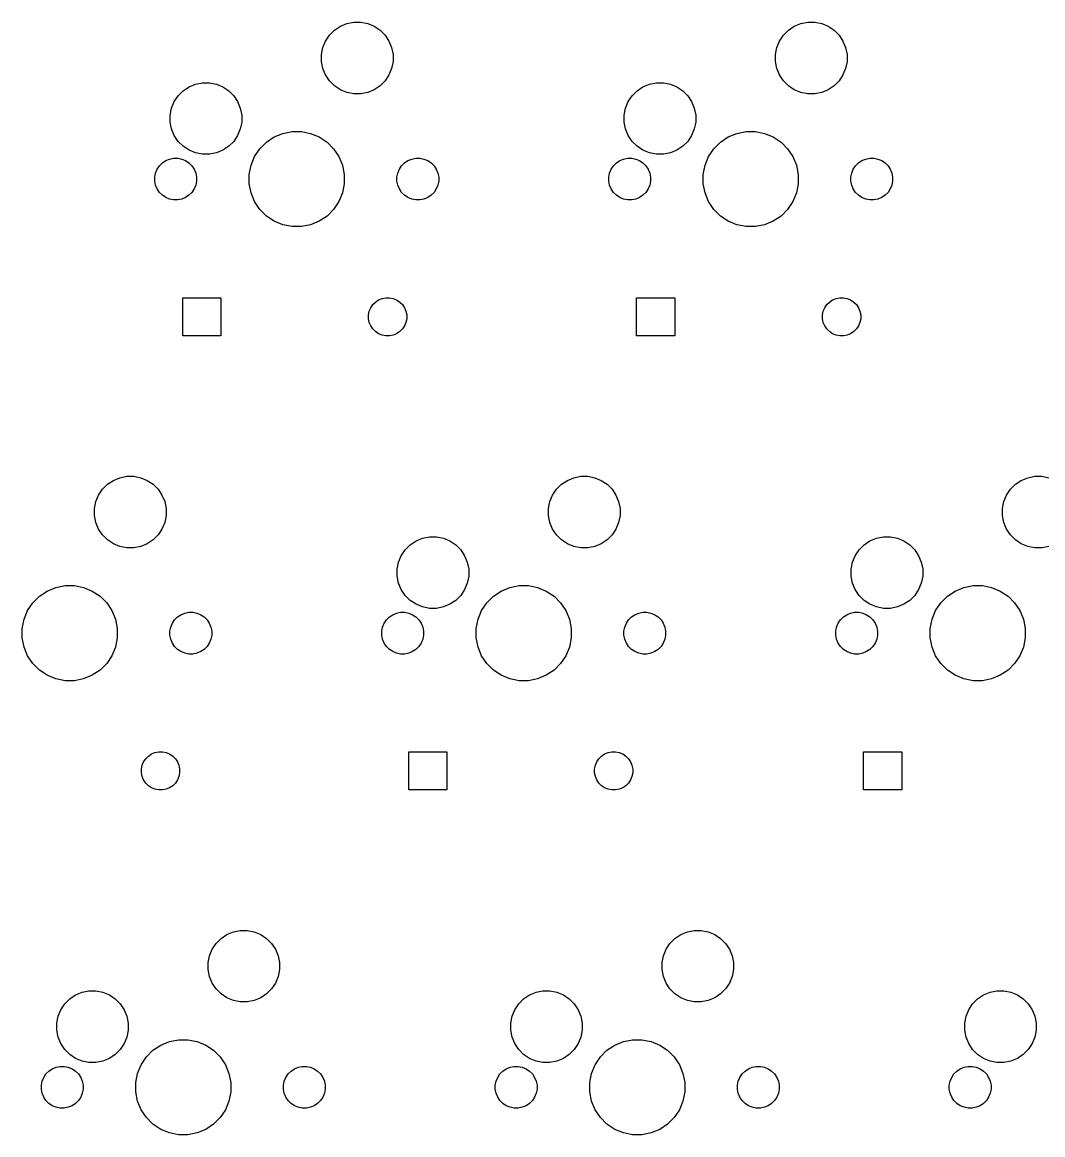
# Model space of a CAD drawing. Extents: x 51 to 351, y -118 to -25.
# Drawn here: x 83.73 to 126.55, y -73.43 to -26.76 of the extents above; entities that cross this region are included whole.
import ezdxf

# ---------------------------------------------------------------- set-up
doc = ezdxf.new("R2010")
doc.units = 0
doc.layers.add('BLACK', color=7, linetype='CONTINUOUS')

msp = doc.modelspace()

# ---------------------------------------------------------------- linework, layer by layer
at = {"layer": 'BLACK', "linetype": 'CONTINUOUS'}
for p, q in [((96.8338, -27.0924), (97.0795, -26.9282)), ((97.0795, -26.9282), (97.3525, -26.8151)), ((97.3525, -26.8151), (97.6423, -26.7575)), ((97.6423, -26.7575), (97.9377, -26.7575)), ((97.9377, -26.7575), (98.2275, -26.8151)), ((98.2275, -26.8151), (98.5005, -26.9282)), ((98.5005, -26.9282), (98.7462, -27.0924)), ((115.884, -27.0924), (116.129, -26.9282)), ((116.129, -26.9282), (116.402, -26.8151)), ((116.402, -26.8151), (116.692, -26.7575)), ((116.692, -26.7575), (116.988, -26.7575)), ((116.988, -26.7575), (117.278, -26.8151)), ((117.278, -26.8151), (117.551, -26.9282)), ((117.551, -26.9282), (117.796, -27.0924)), ((96.4607, -27.547), (96.6249, -27.3013)), ((96.6249, -27.3013), (96.8338, -27.0924)), ((98.7462, -27.0924), (98.9551, -27.3013)), ((98.9551, -27.3013), (99.1193, -27.547)), ((115.511, -27.547), (115.675, -27.3013)), ((115.675, -27.3013), (115.884, -27.0924)), ((117.796, -27.0924), (118.005, -27.3013)), ((118.005, -27.3013), (118.169, -27.547)), ((96.29, -28.1098), (96.3476, -27.82)), ((96.3476, -27.82), (96.4607, -27.547)), ((99.1193, -27.547), (99.2324, -27.82)), ((99.2324, -27.82), (99.29, -28.1098)), ((115.34, -28.1098), (115.398, -27.82)), ((115.398, -27.82), (115.511, -27.547)), ((118.169, -27.547), (118.282, -27.82)), ((118.282, -27.82), (118.34, -28.1098)), ((96.29, -28.4052), (96.29, -28.1098)), ((96.3476, -28.695), (96.29, -28.4052)), ((99.29, -28.4052), (99.2324, -28.695)), ((99.29, -28.1098), (99.29, -28.4052)), ((115.34, -28.4052), (115.34, -28.1098)), ((115.398, -28.695), (115.34, -28.4052)), ((118.34, -28.4052), (118.282, -28.695)), ((118.34, -28.1098), (118.34, -28.4052)), ((96.4607, -28.968), (96.3476, -28.695)), ((99.2324, -28.695), (99.1193, -28.968)), ((115.511, -28.968), (115.398, -28.695)), ((118.282, -28.695), (118.169, -28.968)), ((90.7295, -29.4682), (91.0025, -29.3551)), ((91.0025, -29.3551), (91.2923, -29.2975)), ((91.2923, -29.2975), (91.5877, -29.2975)), ((91.5877, -29.2975), (91.8775, -29.3551)), ((91.8775, -29.3551), (92.1505, -29.4682)), ((96.6249, -29.2137), (96.4607, -28.968)), ((96.8338, -29.4226), (96.6249, -29.2137)), ((98.9551, -29.2137), (98.7462, -29.4226)), ((99.1193, -28.968), (98.9551, -29.2137)), ((109.779, -29.4682), (110.052, -29.3551)), ((110.052, -29.3551), (110.342, -29.2975)), ((110.342, -29.2975), (110.638, -29.2975)), ((110.638, -29.2975), (110.928, -29.3551)), ((110.928, -29.3551), (111.201, -29.4682)), ((115.675, -29.2137), (115.511, -28.968)), ((115.884, -29.4226), (115.675, -29.2137)), ((118.005, -29.2137), (117.796, -29.4226)), ((118.169, -28.968), (118.005, -29.2137)), ((90.1107, -30.087), (90.2749, -29.8413)), ((90.2749, -29.8413), (90.4838, -29.6324)), ((90.4838, -29.6324), (90.7295, -29.4682)), ((92.1505, -29.4682), (92.3962, -29.6324)), ((92.3962, -29.6324), (92.6051, -29.8413)), ((92.6051, -29.8413), (92.7693, -30.087)), ((97.0795, -29.5868), (96.8338, -29.4226)), ((97.3525, -29.6999), (97.0795, -29.5868)), ((97.6423, -29.7575), (97.3525, -29.6999)), ((97.9377, -29.7575), (97.6423, -29.7575)), ((98.2275, -29.6999), (97.9377, -29.7575)), ((98.5005, -29.5868), (98.2275, -29.6999)), ((98.7462, -29.4226), (98.5005, -29.5868)), ((109.161, -30.087), (109.325, -29.8413)), ((109.325, -29.8413), (109.534, -29.6324)), ((109.534, -29.6324), (109.779, -29.4682)), ((111.201, -29.4682), (111.446, -29.6324)), ((111.446, -29.6324), (111.655, -29.8413)), ((111.655, -29.8413), (111.819, -30.087)), ((116.129, -29.5868), (115.884, -29.4226)), ((116.402, -29.6999), (116.129, -29.5868)), ((116.692, -29.7575), (116.402, -29.6999)), ((116.988, -29.7575), (116.692, -29.7575)), ((117.278, -29.6999), (116.988, -29.7575)), ((117.551, -29.5868), (117.278, -29.6999)), ((117.796, -29.4226), (117.551, -29.5868)), ((89.9976, -30.36), (90.1107, -30.087)), ((92.7693, -30.087), (92.8824, -30.36)), ((109.048, -30.36), (109.161, -30.087)), ((111.819, -30.087), (111.932, -30.36)), ((89.94, -30.6498), (89.9976, -30.36)), ((89.94, -30.9452), (89.94, -30.6498)), ((92.8824, -30.36), (92.94, -30.6498)), ((92.94, -30.6498), (92.94, -30.9452)), ((108.99, -30.6498), (109.048, -30.36)), ((108.99, -30.9452), (108.99, -30.6498)), ((111.932, -30.36), (111.99, -30.6498)), ((111.99, -30.6498), (111.99, -30.9452)), ((89.9976, -31.235), (89.94, -30.9452)), ((90.1107, -31.508), (89.9976, -31.235)), ((92.8824, -31.235), (92.7693, -31.508)), ((92.94, -30.9452), (92.8824, -31.235)), ((109.048, -31.235), (108.99, -30.9452)), ((109.161, -31.508), (109.048, -31.235)), ((111.932, -31.235), (111.819, -31.508)), ((111.99, -30.9452), (111.932, -31.235)), ((90.2749, -31.7537), (90.1107, -31.508)), ((92.7693, -31.508), (92.6051, -31.7537)), ((93.979, -31.7887), (94.3055, -31.5705)), ((94.3055, -31.5705), (94.6684, -31.4202)), ((94.6684, -31.4202), (95.0536, -31.3436)), ((95.0536, -31.3436), (95.4464, -31.3436)), ((95.4464, -31.3436), (95.8316, -31.4202)), ((95.8316, -31.4202), (96.1945, -31.5705)), ((96.1945, -31.5705), (96.521, -31.7887)), ((109.325, -31.7537), (109.161, -31.508)), ((111.819, -31.508), (111.655, -31.7537)), ((113.029, -31.7887), (113.356, -31.5705)), ((113.356, -31.5705), (113.718, -31.4202)), ((113.718, -31.4202), (114.104, -31.3436)), ((114.104, -31.3436), (114.496, -31.3436)), ((114.496, -31.3436), (114.882, -31.4202)), ((114.882, -31.4202), (115.244, -31.5705)), ((115.244, -31.5705), (115.571, -31.7887)), ((90.4838, -31.9626), (90.2749, -31.7537)), ((90.7295, -32.1268), (90.4838, -31.9626)), ((91.0025, -32.2399), (90.7295, -32.1268)), ((92.1505, -32.1268), (91.8775, -32.2399)), ((92.3962, -31.9626), (92.1505, -32.1268)), ((92.6051, -31.7537), (92.3962, -31.9626)), ((93.483, -32.393), (93.7012, -32.0665)), ((93.7012, -32.0665), (93.979, -31.7887)), ((96.521, -31.7887), (96.7988, -32.0665)), ((96.7988, -32.0665), (97.017, -32.393)), ((109.534, -31.9626), (109.325, -31.7537)), ((109.779, -32.1268), (109.534, -31.9626)), ((110.052, -32.2399), (109.779, -32.1268)), ((111.201, -32.1268), (110.928, -32.2399)), ((111.446, -31.9626), (111.201, -32.1268)), ((111.655, -31.7537), (111.446, -31.9626)), ((112.533, -32.393), (112.751, -32.0665)), ((112.751, -32.0665), (113.029, -31.7887)), ((115.571, -31.7887), (115.849, -32.0665)), ((115.849, -32.0665), (116.067, -32.393)), ((89.4903, -32.7797), (89.6122, -32.6578)), ((89.6122, -32.6578), (89.7555, -32.5621)), ((89.7555, -32.5621), (89.9148, -32.4961)), ((89.9148, -32.4961), (90.0838, -32.4625)), ((90.0838, -32.4625), (90.2562, -32.4625)), ((90.2562, -32.4625), (90.4252, -32.4961)), ((90.4252, -32.4961), (90.5845, -32.5621)), ((90.5845, -32.5621), (90.7278, -32.6578)), ((90.7278, -32.6578), (90.8497, -32.7797)), ((91.2923, -32.2975), (91.0025, -32.2399)), ((91.5877, -32.2975), (91.2923, -32.2975)), ((91.8775, -32.2399), (91.5877, -32.2975)), ((93.3327, -32.7559), (93.483, -32.393)), ((97.017, -32.393), (97.1673, -32.7559)), ((99.6503, -32.7797), (99.7722, -32.6578)), ((99.7722, -32.6578), (99.9155, -32.5621)), ((99.9155, -32.5621), (100.075, -32.4961)), ((100.075, -32.4961), (100.244, -32.4625)), ((100.244, -32.4625), (100.416, -32.4625)), ((100.416, -32.4625), (100.585, -32.4961)), ((100.585, -32.4961), (100.744, -32.5621)), ((100.744, -32.5621), (100.888, -32.6578)), ((100.888, -32.6578), (101.01, -32.7797)), ((108.54, -32.7797), (108.662, -32.6578)), ((108.662, -32.6578), (108.806, -32.5621)), ((108.806, -32.5621), (108.965, -32.4961)), ((108.965, -32.4961), (109.134, -32.4625)), ((109.134, -32.4625), (109.306, -32.4625)), ((109.306, -32.4625), (109.475, -32.4961)), ((109.475, -32.4961), (109.634, -32.5621)), ((109.634, -32.5621), (109.778, -32.6578)), ((109.778, -32.6578), (109.9, -32.7797)), ((110.342, -32.2975), (110.052, -32.2399)), ((110.638, -32.2975), (110.342, -32.2975)), ((110.928, -32.2399), (110.638, -32.2975)), ((112.383, -32.7559), (112.533, -32.393)), ((116.067, -32.393), (116.217, -32.7559)), ((118.7, -32.7797), (118.822, -32.6578)), ((118.822, -32.6578), (118.966, -32.5621)), ((118.966, -32.5621), (119.125, -32.4961)), ((119.125, -32.4961), (119.294, -32.4625)), ((119.294, -32.4625), (119.466, -32.4625)), ((119.466, -32.4625), (119.635, -32.4961)), ((119.635, -32.4961), (119.794, -32.5621)), ((119.794, -32.5621), (119.938, -32.6578)), ((119.938, -32.6578), (120.06, -32.7797)), ((89.295, -33.2513), (89.3286, -33.0823)), ((89.3286, -33.0823), (89.3946, -32.923)), ((89.3946, -32.923), (89.4903, -32.7797)), ((90.8497, -32.7797), (90.9454, -32.923)), ((90.9454, -32.923), (91.0114, -33.0823)), ((91.0114, -33.0823), (91.045, -33.2513)), ((93.2561, -33.1411), (93.3327, -32.7559)), ((97.1673, -32.7559), (97.2439, -33.1411)), ((99.455, -33.2513), (99.4886, -33.0823)), ((99.4886, -33.0823), (99.5546, -32.923)), ((99.5546, -32.923), (99.6503, -32.7797)), ((101.01, -32.7797), (101.105, -32.923)), ((101.105, -32.923), (101.171, -33.0823)), ((101.171, -33.0823), (101.205, -33.2513)), ((108.345, -33.2513), (108.379, -33.0823)), ((108.379, -33.0823), (108.445, -32.923)), ((108.445, -32.923), (108.54, -32.7797)), ((109.9, -32.7797), (109.995, -32.923)), ((109.995, -32.923), (110.061, -33.0823)), ((110.061, -33.0823), (110.095, -33.2513)), ((112.306, -33.1411), (112.383, -32.7559)), ((116.217, -32.7559), (116.294, -33.1411)), ((118.505, -33.2513), (118.539, -33.0823)), ((118.539, -33.0823), (118.605, -32.923)), ((118.605, -32.923), (118.7, -32.7797)), ((120.06, -32.7797), (120.155, -32.923)), ((120.155, -32.923), (120.221, -33.0823)), ((120.221, -33.0823), (120.255, -33.2513)), ((89.295, -33.4237), (89.295, -33.2513)), ((89.3286, -33.5927), (89.295, -33.4237)), ((89.3946, -33.752), (89.3286, -33.5927)), ((91.0114, -33.5927), (90.9454, -33.752)), ((91.045, -33.4237), (91.0114, -33.5927)), ((91.045, -33.2513), (91.045, -33.4237)), ((93.2561, -33.5339), (93.2561, -33.1411)), ((93.3327, -33.9191), (93.2561, -33.5339)), ((97.2439, -33.5339), (97.1673, -33.9191)), ((97.2439, -33.1411), (97.2439, -33.5339)), ((99.455, -33.4237), (99.455, -33.2513)), ((99.4886, -33.5927), (99.455, -33.4237)), ((99.5546, -33.752), (99.4886, -33.5927)), ((101.171, -33.5927), (101.105, -33.752)), ((101.205, -33.4237), (101.171, -33.5927)), ((101.205, -33.2513), (101.205, -33.4237)), ((108.345, -33.4237), (108.345, -33.2513)), ((108.379, -33.5927), (108.345, -33.4237)), ((108.445, -33.752), (108.379, -33.5927)), ((110.061, -33.5927), (109.995, -33.752)), ((110.095, -33.4237), (110.061, -33.5927)), ((110.095, -33.2513), (110.095, -33.4237)), ((112.306, -33.5339), (112.306, -33.1411)), ((112.383, -33.9191), (112.306, -33.5339)), ((116.294, -33.5339), (116.217, -33.9191)), ((116.294, -33.1411), (116.294, -33.5339)), ((118.505, -33.4237), (118.505, -33.2513)), ((118.539, -33.5927), (118.505, -33.4237)), ((118.605, -33.752), (118.539, -33.5927)), ((120.221, -33.5927), (120.155, -33.752)), ((120.255, -33.4237), (120.221, -33.5927)), ((120.255, -33.2513), (120.255, -33.4237)), ((89.4903, -33.8953), (89.3946, -33.752)), ((89.6122, -34.0172), (89.4903, -33.8953)), ((89.7555, -34.1129), (89.6122, -34.0172)), ((90.7278, -34.0172), (90.5845, -34.1129)), ((90.8497, -33.8953), (90.7278, -34.0172)), ((90.9454, -33.752), (90.8497, -33.8953)), ((93.483, -34.282), (93.3327, -33.9191)), ((97.1673, -33.9191), (97.017, -34.282)), ((99.6503, -33.8953), (99.5546, -33.752)), ((99.7722, -34.0172), (99.6503, -33.8953)), ((99.9155, -34.1129), (99.7722, -34.0172)), ((100.888, -34.0172), (100.744, -34.1129)), ((101.01, -33.8953), (100.888, -34.0172)), ((101.105, -33.752), (101.01, -33.8953)), ((108.54, -33.8953), (108.445, -33.752)), ((108.662, -34.0172), (108.54, -33.8953)), ((108.806, -34.1129), (108.662, -34.0172)), ((109.778, -34.0172), (109.634, -34.1129)), ((109.9, -33.8953), (109.778, -34.0172)), ((109.995, -33.752), (109.9, -33.8953)), ((112.533, -34.282), (112.383, -33.9191)), ((116.217, -33.9191), (116.067, -34.282)), ((118.7, -33.8953), (118.605, -33.752)), ((118.822, -34.0172), (118.7, -33.8953)), ((118.966, -34.1129), (118.822, -34.0172)), ((119.938, -34.0172), (119.794, -34.1129)), ((120.06, -33.8953), (119.938, -34.0172)), ((120.155, -33.752), (120.06, -33.8953)), ((89.9148, -34.1789), (89.7555, -34.1129)), ((90.0838, -34.2125), (89.9148, -34.1789)), ((90.2562, -34.2125), (90.0838, -34.2125)), ((90.4252, -34.1789), (90.2562, -34.2125)), ((90.5845, -34.1129), (90.4252, -34.1789)), ((93.7012, -34.6085), (93.483, -34.282)), ((97.017, -34.282), (96.7988, -34.6085)), ((100.075, -34.1789), (99.9155, -34.1129)), ((100.244, -34.2125), (100.075, -34.1789)), ((100.416, -34.2125), (100.244, -34.2125)), ((100.585, -34.1789), (100.416, -34.2125)), ((100.744, -34.1129), (100.585, -34.1789)), ((108.965, -34.1789), (108.806, -34.1129)), ((109.134, -34.2125), (108.965, -34.1789)), ((109.306, -34.2125), (109.134, -34.2125)), ((109.475, -34.1789), (109.306, -34.2125)), ((109.634, -34.1129), (109.475, -34.1789)), ((112.751, -34.6085), (112.533, -34.282)), ((116.067, -34.282), (115.849, -34.6085)), ((119.125, -34.1789), (118.966, -34.1129)), ((119.294, -34.2125), (119.125, -34.1789)), ((119.466, -34.2125), (119.294, -34.2125)), ((119.635, -34.1789), (119.466, -34.2125)), ((119.794, -34.1129), (119.635, -34.1789)), ((93.979, -34.8863), (93.7012, -34.6085)), ((94.3055, -35.1045), (93.979, -34.8863)), ((96.521, -34.8863), (96.1945, -35.1045)), ((96.7988, -34.6085), (96.521, -34.8863)), ((113.029, -34.8863), (112.751, -34.6085)), ((113.356, -35.1045), (113.029, -34.8863)), ((115.571, -34.8863), (115.244, -35.1045)), ((115.849, -34.6085), (115.571, -34.8863)), ((94.6684, -35.2548), (94.3055, -35.1045)), ((95.0536, -35.3314), (94.6684, -35.2548)), ((95.4464, -35.3314), (95.0536, -35.3314)), ((95.8316, -35.2548), (95.4464, -35.3314)), ((96.1945, -35.1045), (95.8316, -35.2548)), ((113.718, -35.2548), (113.356, -35.1045)), ((114.104, -35.3314), (113.718, -35.2548)), ((114.496, -35.3314), (114.104, -35.3314)), ((114.882, -35.2548), (114.496, -35.3314)), ((115.244, -35.1045), (114.882, -35.2548)), ((90.463, -39.916), (90.463, -38.316)), ((90.463, -38.316), (92.063, -38.316)), ((92.063, -38.316), (92.063, -39.916)), ((98.2937, -38.8826), (98.354, -38.7371)), ((98.354, -38.7371), (98.4416, -38.606)), ((98.4416, -38.606), (98.553, -38.4946)), ((98.553, -38.4946), (98.6841, -38.407)), ((98.6841, -38.407), (98.8296, -38.3467)), ((98.8296, -38.3467), (98.9842, -38.316)), ((98.9842, -38.316), (99.1418, -38.316)), ((99.1418, -38.316), (99.2964, -38.3467)), ((99.2964, -38.3467), (99.4419, -38.407)), ((99.4419, -38.407), (99.573, -38.4946)), ((99.573, -38.4946), (99.6844, -38.606)), ((99.6844, -38.606), (99.772, -38.7371)), ((99.772, -38.7371), (99.8323, -38.8826)), ((109.513, -39.916), (109.513, -38.316)), ((109.513, -38.316), (111.113, -38.316)), ((111.113, -38.316), (111.113, -39.916)), ((117.344, -38.8826), (117.404, -38.7371)), ((117.404, -38.7371), (117.492, -38.606)), ((117.492, -38.606), (117.603, -38.4946)), ((117.603, -38.4946), (117.734, -38.407)), ((117.734, -38.407), (117.88, -38.3467)), ((117.88, -38.3467), (118.034, -38.316)), ((118.034, -38.316), (118.192, -38.316)), ((118.192, -38.316), (118.346, -38.3467)), ((118.346, -38.3467), (118.492, -38.407)), ((118.492, -38.407), (118.623, -38.4946)), ((118.623, -38.4946), (118.734, -38.606)), ((118.734, -38.606), (118.822, -38.7371)), ((118.822, -38.7371), (118.882, -38.8826)), ((98.263, -39.0372), (98.2937, -38.8826)), ((98.263, -39.1948), (98.263, -39.0372)), ((98.2937, -39.3494), (98.263, -39.1948)), ((99.8323, -38.8826), (99.863, -39.0372)), ((99.863, -39.1948), (99.8323, -39.3494)), ((99.863, -39.0372), (99.863, -39.1948)), ((117.313, -39.0372), (117.344, -38.8826)), ((117.313, -39.1948), (117.313, -39.0372)), ((117.344, -39.3494), (117.313, -39.1948)), ((118.882, -38.8826), (118.913, -39.0372)), ((118.913, -39.1948), (118.882, -39.3494)), ((118.913, -39.0372), (118.913, -39.1948)), ((98.354, -39.4949), (98.2937, -39.3494)), ((98.4416, -39.626), (98.354, -39.4949)), ((98.553, -39.7374), (98.4416, -39.626)), ((99.6844, -39.626), (99.573, -39.7374)), ((99.772, -39.4949), (99.6844, -39.626)), ((99.8323, -39.3494), (99.772, -39.4949)), ((117.404, -39.4949), (117.344, -39.3494)), ((117.492, -39.626), (117.404, -39.4949)), ((117.603, -39.7374), (117.492, -39.626)), ((118.734, -39.626), (118.623, -39.7374)), ((118.822, -39.4949), (118.734, -39.626)), ((118.882, -39.3494), (118.822, -39.4949)), ((92.063, -39.916), (90.463, -39.916)), ((98.6841, -39.825), (98.553, -39.7374)), ((98.8296, -39.8853), (98.6841, -39.825)), ((98.9842, -39.916), (98.8296, -39.8853)), ((99.1418, -39.916), (98.9842, -39.916)), ((99.2964, -39.8853), (99.1418, -39.916)), ((99.4419, -39.825), (99.2964, -39.8853)), ((99.573, -39.7374), (99.4419, -39.825)), ((111.113, -39.916), (109.513, -39.916)), ((117.734, -39.825), (117.603, -39.7374)), ((117.88, -39.8853), (117.734, -39.825)), ((118.034, -39.916), (117.88, -39.8853)), ((118.192, -39.916), (118.034, -39.916)), ((118.346, -39.8853), (118.192, -39.916)), ((118.492, -39.825), (118.346, -39.8853)), ((118.623, -39.7374), (118.492, -39.825)), ((87.0999, -46.3513), (87.3088, -46.1424)), ((87.3088, -46.1424), (87.5545, -45.9782)), ((87.5545, -45.9782), (87.8275, -45.8651)), ((87.8275, -45.8651), (88.1173, -45.8075)), ((88.1173, -45.8075), (88.4127, -45.8075)), ((88.4127, -45.8075), (88.7025, -45.8651)), ((88.7025, -45.8651), (88.9755, -45.9782)), ((88.9755, -45.9782), (89.2212, -46.1424)), ((89.2212, -46.1424), (89.4301, -46.3513)), ((106.15, -46.3513), (106.359, -46.1424)), ((106.359, -46.1424), (106.604, -45.9782)), ((106.604, -45.9782), (106.877, -45.8651)), ((106.877, -45.8651), (107.167, -45.8075)), ((107.167, -45.8075), (107.463, -45.8075)), ((107.463, -45.8075), (107.753, -45.8651)), ((107.753, -45.8651), (108.026, -45.9782)), ((108.026, -45.9782), (108.271, -46.1424)), ((108.271, -46.1424), (108.48, -46.3513)), ((125.2, -46.3513), (125.409, -46.1424)), ((125.409, -46.1424), (125.654, -45.9782)), ((125.654, -45.9782), (125.927, -45.8651)), ((125.927, -45.8651), (126.217, -45.8075)), ((126.217, -45.8075), (126.513, -45.8075)), ((126.513, -45.8075), (126.803, -45.8651)), ((86.8226, -46.87), (86.9357, -46.597)), ((86.9357, -46.597), (87.0999, -46.3513)), ((89.4301, -46.3513), (89.5943, -46.597)), ((89.5943, -46.597), (89.7074, -46.87)), ((105.873, -46.87), (105.986, -46.597)), ((105.986, -46.597), (106.15, -46.3513)), ((108.48, -46.3513), (108.644, -46.597)), ((108.644, -46.597), (108.757, -46.87)), ((124.923, -46.87), (125.036, -46.597)), ((125.036, -46.597), (125.2, -46.3513)), ((86.765, -47.1598), (86.8226, -46.87)), ((89.7074, -46.87), (89.765, -47.1598)), ((105.815, -47.1598), (105.873, -46.87)), ((108.757, -46.87), (108.815, -47.1598)), ((124.865, -47.1598), (124.923, -46.87)), ((86.765, -47.4552), (86.765, -47.1598)), ((86.8226, -47.745), (86.765, -47.4552)), ((89.765, -47.4552), (89.7074, -47.745)), ((89.765, -47.1598), (89.765, -47.4552)), ((105.815, -47.4552), (105.815, -47.1598)), ((105.873, -47.745), (105.815, -47.4552)), ((108.815, -47.4552), (108.757, -47.745)), ((108.815, -47.1598), (108.815, -47.4552)), ((124.865, -47.4552), (124.865, -47.1598)), ((124.923, -47.745), (124.865, -47.4552)), ((86.9357, -48.018), (86.8226, -47.745)), ((87.0999, -48.2637), (86.9357, -48.018)), ((89.5943, -48.018), (89.4301, -48.2637)), ((89.7074, -47.745), (89.5943, -48.018)), ((105.986, -48.018), (105.873, -47.745)), ((106.15, -48.2637), (105.986, -48.018)), ((108.644, -48.018), (108.48, -48.2637)), ((108.757, -47.745), (108.644, -48.018)), ((125.036, -48.018), (124.923, -47.745)), ((125.2, -48.2637), (125.036, -48.018)), ((87.3088, -48.4726), (87.0999, -48.2637)), ((87.5545, -48.6368), (87.3088, -48.4726)), ((89.2212, -48.4726), (88.9755, -48.6368)), ((89.4301, -48.2637), (89.2212, -48.4726)), ((100.009, -48.6824), (100.254, -48.5182)), ((100.254, -48.5182), (100.527, -48.4051)), ((100.527, -48.4051), (100.817, -48.3475)), ((100.817, -48.3475), (101.113, -48.3475)), ((101.113, -48.3475), (101.403, -48.4051)), ((101.403, -48.4051), (101.676, -48.5182)), ((101.676, -48.5182), (101.921, -48.6824)), ((106.359, -48.4726), (106.15, -48.2637)), ((106.604, -48.6368), (106.359, -48.4726)), ((108.271, -48.4726), (108.026, -48.6368)), ((108.48, -48.2637), (108.271, -48.4726)), ((119.059, -48.6824), (119.304, -48.5182)), ((119.304, -48.5182), (119.577, -48.4051)), ((119.577, -48.4051), (119.867, -48.3475)), ((119.867, -48.3475), (120.163, -48.3475)), ((120.163, -48.3475), (120.453, -48.4051)), ((120.453, -48.4051), (120.726, -48.5182)), ((120.726, -48.5182), (120.971, -48.6824)), ((125.409, -48.4726), (125.2, -48.2637)), ((125.654, -48.6368), (125.409, -48.4726)), ((87.8275, -48.7499), (87.5545, -48.6368)), ((88.1173, -48.8075), (87.8275, -48.7499)), ((88.4127, -48.8075), (88.1173, -48.8075)), ((88.7025, -48.7499), (88.4127, -48.8075)), ((88.9755, -48.6368), (88.7025, -48.7499)), ((99.6357, -49.137), (99.7999, -48.8913)), ((99.7999, -48.8913), (100.009, -48.6824)), ((101.921, -48.6824), (102.13, -48.8913)), ((102.13, -48.8913), (102.294, -49.137)), ((106.877, -48.7499), (106.604, -48.6368)), ((107.167, -48.8075), (106.877, -48.7499)), ((107.463, -48.8075), (107.167, -48.8075)), ((107.753, -48.7499), (107.463, -48.8075)), ((108.026, -48.6368), (107.753, -48.7499)), ((118.686, -49.137), (118.85, -48.8913)), ((118.85, -48.8913), (119.059, -48.6824)), ((120.971, -48.6824), (121.18, -48.8913)), ((121.18, -48.8913), (121.344, -49.137)), ((125.927, -48.7499), (125.654, -48.6368)), ((126.217, -48.8075), (125.927, -48.7499)), ((126.513, -48.8075), (126.217, -48.8075)), ((126.803, -48.7499), (126.513, -48.8075)), ((99.465, -49.6998), (99.5226, -49.41)), ((99.5226, -49.41), (99.6357, -49.137)), ((102.294, -49.137), (102.407, -49.41)), ((102.407, -49.41), (102.465, -49.6998)), ((118.515, -49.6998), (118.573, -49.41)), ((118.573, -49.41), (118.686, -49.137)), ((121.344, -49.137), (121.457, -49.41)), ((121.457, -49.41), (121.515, -49.6998)), ((99.465, -49.9952), (99.465, -49.6998)), ((102.465, -49.6998), (102.465, -49.9952)), ((118.515, -49.9952), (118.515, -49.6998)), ((121.515, -49.6998), (121.515, -49.9952)), ((85.1434, -50.4702), (85.5286, -50.3936)), ((85.5286, -50.3936), (85.9214, -50.3936)), ((85.9214, -50.3936), (86.3066, -50.4702)), ((99.5226, -50.285), (99.465, -49.9952)), ((99.6357, -50.558), (99.5226, -50.285)), ((102.407, -50.285), (102.294, -50.558)), ((102.465, -49.9952), (102.407, -50.285)), ((104.193, -50.4702), (104.579, -50.3936)), ((104.579, -50.3936), (104.971, -50.3936)), ((104.971, -50.3936), (105.357, -50.4702)), ((118.573, -50.285), (118.515, -49.9952)), ((118.686, -50.558), (118.573, -50.285)), ((121.457, -50.285), (121.344, -50.558)), ((121.515, -49.9952), (121.457, -50.285)), ((123.243, -50.4702), (123.629, -50.3936)), ((123.629, -50.3936), (124.021, -50.3936)), ((124.021, -50.3936), (124.407, -50.4702)), ((84.1762, -51.1165), (84.454, -50.8387)), ((84.454, -50.8387), (84.7805, -50.6205)), ((84.7805, -50.6205), (85.1434, -50.4702)), ((86.3066, -50.4702), (86.6695, -50.6205)), ((86.6695, -50.6205), (86.996, -50.8387)), ((86.996, -50.8387), (87.2738, -51.1165)), ((99.7999, -50.8037), (99.6357, -50.558)), ((100.009, -51.0126), (99.7999, -50.8037)), ((102.13, -50.8037), (101.921, -51.0126)), ((102.294, -50.558), (102.13, -50.8037)), ((103.226, -51.1165), (103.504, -50.8387)), ((103.504, -50.8387), (103.831, -50.6205)), ((103.831, -50.6205), (104.193, -50.4702)), ((105.357, -50.4702), (105.719, -50.6205)), ((105.719, -50.6205), (106.046, -50.8387)), ((106.046, -50.8387), (106.324, -51.1165)), ((118.85, -50.8037), (118.686, -50.558)), ((119.059, -51.0126), (118.85, -50.8037)), ((121.18, -50.8037), (120.971, -51.0126)), ((121.344, -50.558), (121.18, -50.8037)), ((122.276, -51.1165), (122.554, -50.8387)), ((122.554, -50.8387), (122.881, -50.6205)), ((122.881, -50.6205), (123.243, -50.4702)), ((124.407, -50.4702), (124.769, -50.6205)), ((124.769, -50.6205), (125.096, -50.8387)), ((125.096, -50.8387), (125.374, -51.1165)), ((83.958, -51.443), (84.1762, -51.1165)), ((87.2738, -51.1165), (87.492, -51.443)), ((100.254, -51.1768), (100.009, -51.0126)), ((100.527, -51.2899), (100.254, -51.1768)), ((100.817, -51.3475), (100.527, -51.2899)), ((101.403, -51.2899), (101.113, -51.3475)), ((101.676, -51.1768), (101.403, -51.2899)), ((101.921, -51.0126), (101.676, -51.1768)), ((103.008, -51.443), (103.226, -51.1165)), ((106.324, -51.1165), (106.542, -51.443)), ((119.304, -51.1768), (119.059, -51.0126)), ((119.577, -51.2899), (119.304, -51.1768)), ((119.867, -51.3475), (119.577, -51.2899)), ((120.453, -51.2899), (120.163, -51.3475)), ((120.726, -51.1768), (120.453, -51.2899)), ((120.971, -51.0126), (120.726, -51.1768)), ((122.058, -51.443), (122.276, -51.1165)), ((125.374, -51.1165), (125.592, -51.443)), ((83.7311, -52.1911), (83.8077, -51.8059)), ((83.8077, -51.8059), (83.958, -51.443)), ((87.492, -51.443), (87.6423, -51.8059)), ((87.6423, -51.8059), (87.7189, -52.1911)), ((90.1253, -51.8297), (90.2472, -51.7078)), ((90.2472, -51.7078), (90.3905, -51.6121)), ((90.3905, -51.6121), (90.5498, -51.5461)), ((90.5498, -51.5461), (90.7188, -51.5125)), ((90.7188, -51.5125), (90.8912, -51.5125)), ((90.8912, -51.5125), (91.0602, -51.5461)), ((91.0602, -51.5461), (91.2195, -51.6121)), ((91.2195, -51.6121), (91.3628, -51.7078)), ((91.3628, -51.7078), (91.4847, -51.8297)), ((99.0153, -51.8297), (99.1372, -51.7078)), ((99.1372, -51.7078), (99.2805, -51.6121)), ((99.2805, -51.6121), (99.4398, -51.5461)), ((99.4398, -51.5461), (99.6088, -51.5125)), ((99.6088, -51.5125), (99.7812, -51.5125)), ((99.7812, -51.5125), (99.9502, -51.5461)), ((99.9502, -51.5461), (100.109, -51.6121)), ((100.109, -51.6121), (100.253, -51.7078)), ((100.253, -51.7078), (100.375, -51.8297)), ((101.113, -51.3475), (100.817, -51.3475)), ((102.781, -52.1911), (102.858, -51.8059)), ((102.858, -51.8059), (103.008, -51.443)), ((106.542, -51.443), (106.692, -51.8059)), ((106.692, -51.8059), (106.769, -52.1911)), ((109.175, -51.8297), (109.297, -51.7078)), ((109.297, -51.7078), (109.441, -51.6121)), ((109.441, -51.6121), (109.6, -51.5461)), ((109.6, -51.5461), (109.769, -51.5125)), ((109.769, -51.5125), (109.941, -51.5125)), ((109.941, -51.5125), (110.11, -51.5461)), ((110.11, -51.5461), (110.269, -51.6121)), ((110.269, -51.6121), (110.413, -51.7078)), ((110.413, -51.7078), (110.535, -51.8297)), ((118.065, -51.8297), (118.187, -51.7078)), ((118.187, -51.7078), (118.331, -51.6121)), ((118.331, -51.6121), (118.49, -51.5461)), ((118.49, -51.5461), (118.659, -51.5125)), ((118.659, -51.5125), (118.831, -51.5125)), ((118.831, -51.5125), (119, -51.5461)), ((119, -51.5461), (119.159, -51.6121)), ((119.159, -51.6121), (119.303, -51.7078)), ((119.303, -51.7078), (119.425, -51.8297)), ((120.163, -51.3475), (119.867, -51.3475)), ((121.831, -52.1911), (121.908, -51.8059)), ((121.908, -51.8059), (122.058, -51.443)), ((125.592, -51.443), (125.742, -51.8059)), ((125.742, -51.8059), (125.819, -52.1911)), ((83.7311, -52.5839), (83.7311, -52.1911)), ((87.7189, -52.1911), (87.7189, -52.5839)), ((89.93, -52.3013), (89.9636, -52.1323)), ((89.9636, -52.1323), (90.0296, -51.973)), ((90.0296, -51.973), (90.1253, -51.8297)), ((91.4847, -51.8297), (91.5804, -51.973)), ((91.5804, -51.973), (91.6464, -52.1323)), ((91.6464, -52.1323), (91.68, -52.3013)), ((98.82, -52.3013), (98.8536, -52.1323)), ((98.8536, -52.1323), (98.9196, -51.973)), ((98.9196, -51.973), (99.0153, -51.8297)), ((100.375, -51.8297), (100.47, -51.973)), ((100.47, -51.973), (100.536, -52.1323)), ((100.536, -52.1323), (100.57, -52.3013)), ((102.781, -52.5839), (102.781, -52.1911)), ((106.769, -52.1911), (106.769, -52.5839)), ((108.98, -52.3013), (109.014, -52.1323)), ((109.014, -52.1323), (109.08, -51.973)), ((109.08, -51.973), (109.175, -51.8297)), ((110.535, -51.8297), (110.63, -51.973)), ((110.63, -51.973), (110.696, -52.1323)), ((110.696, -52.1323), (110.73, -52.3013)), ((117.87, -52.3013), (117.904, -52.1323)), ((117.904, -52.1323), (117.97, -51.973)), ((117.97, -51.973), (118.065, -51.8297)), ((119.425, -51.8297), (119.52, -51.973)), ((119.52, -51.973), (119.586, -52.1323)), ((119.586, -52.1323), (119.62, -52.3013)), ((121.831, -52.5839), (121.831, -52.1911)), ((125.819, -52.1911), (125.819, -52.5839)), ((83.8077, -52.9691), (83.7311, -52.5839)), ((87.7189, -52.5839), (87.6423, -52.9691)), ((89.93, -52.4737), (89.93, -52.3013)), ((89.9636, -52.6427), (89.93, -52.4737)), ((90.0296, -52.802), (89.9636, -52.6427)), ((91.6464, -52.6427), (91.5804, -52.802)), ((91.68, -52.4737), (91.6464, -52.6427)), ((91.68, -52.3013), (91.68, -52.4737)), ((98.82, -52.4737), (98.82, -52.3013)), ((98.8536, -52.6427), (98.82, -52.4737)), ((98.9196, -52.802), (98.8536, -52.6427)), ((100.536, -52.6427), (100.47, -52.802)), ((100.57, -52.4737), (100.536, -52.6427)), ((100.57, -52.3013), (100.57, -52.4737)), ((102.858, -52.9691), (102.781, -52.5839)), ((106.769, -52.5839), (106.692, -52.9691)), ((108.98, -52.4737), (108.98, -52.3013)), ((109.014, -52.6427), (108.98, -52.4737)), ((109.08, -52.802), (109.014, -52.6427)), ((110.696, -52.6427), (110.63, -52.802)), ((110.73, -52.4737), (110.696, -52.6427)), ((110.73, -52.3013), (110.73, -52.4737)), ((117.87, -52.4737), (117.87, -52.3013)), ((117.904, -52.6427), (117.87, -52.4737)), ((117.97, -52.802), (117.904, -52.6427)), ((119.586, -52.6427), (119.52, -52.802)), ((119.62, -52.4737), (119.586, -52.6427)), ((119.62, -52.3013), (119.62, -52.4737)), ((121.908, -52.9691), (121.831, -52.5839)), ((125.819, -52.5839), (125.742, -52.9691)), ((83.958, -53.332), (83.8077, -52.9691)), ((87.6423, -52.9691), (87.492, -53.332)), ((90.1253, -52.9453), (90.0296, -52.802)), ((90.2472, -53.0672), (90.1253, -52.9453)), ((90.3905, -53.1629), (90.2472, -53.0672)), ((90.5498, -53.2289), (90.3905, -53.1629)), ((91.2195, -53.1629), (91.0602, -53.2289)), ((91.3628, -53.0672), (91.2195, -53.1629)), ((91.4847, -52.9453), (91.3628, -53.0672)), ((91.5804, -52.802), (91.4847, -52.9453)), ((99.0153, -52.9453), (98.9196, -52.802)), ((99.1372, -53.0672), (99.0153, -52.9453)), ((99.2805, -53.1629), (99.1372, -53.0672)), ((99.4398, -53.2289), (99.2805, -53.1629)), ((100.109, -53.1629), (99.9502, -53.2289)), ((100.253, -53.0672), (100.109, -53.1629)), ((100.375, -52.9453), (100.253, -53.0672)), ((100.47, -52.802), (100.375, -52.9453)), ((103.008, -53.332), (102.858, -52.9691)), ((106.692, -52.9691), (106.542, -53.332)), ((109.175, -52.9453), (109.08, -52.802)), ((109.297, -53.0672), (109.175, -52.9453)), ((109.441, -53.1629), (109.297, -53.0672)), ((109.6, -53.2289), (109.441, -53.1629)), ((110.269, -53.1629), (110.11, -53.2289)), ((110.413, -53.0672), (110.269, -53.1629)), ((110.535, -52.9453), (110.413, -53.0672)), ((110.63, -52.802), (110.535, -52.9453)), ((118.065, -52.9453), (117.97, -52.802)), ((118.187, -53.0672), (118.065, -52.9453)), ((118.331, -53.1629), (118.187, -53.0672)), ((118.49, -53.2289), (118.331, -53.1629)), ((119.159, -53.1629), (119, -53.2289)), ((119.303, -53.0672), (119.159, -53.1629)), ((119.425, -52.9453), (119.303, -53.0672)), ((119.52, -52.802), (119.425, -52.9453)), ((122.058, -53.332), (121.908, -52.9691)), ((125.742, -52.9691), (125.592, -53.332)), ((84.1762, -53.6585), (83.958, -53.332)), ((84.454, -53.9363), (84.1762, -53.6585)), ((87.2738, -53.6585), (86.996, -53.9363)), ((87.492, -53.332), (87.2738, -53.6585)), ((90.7188, -53.2625), (90.5498, -53.2289)), ((90.8912, -53.2625), (90.7188, -53.2625)), ((91.0602, -53.2289), (90.8912, -53.2625)), ((99.6088, -53.2625), (99.4398, -53.2289)), ((99.7812, -53.2625), (99.6088, -53.2625)), ((99.9502, -53.2289), (99.7812, -53.2625)), ((103.226, -53.6585), (103.008, -53.332)), ((103.504, -53.9363), (103.226, -53.6585)), ((106.324, -53.6585), (106.046, -53.9363)), ((106.542, -53.332), (106.324, -53.6585)), ((109.769, -53.2625), (109.6, -53.2289)), ((109.941, -53.2625), (109.769, -53.2625)), ((110.11, -53.2289), (109.941, -53.2625)), ((118.659, -53.2625), (118.49, -53.2289)), ((118.831, -53.2625), (118.659, -53.2625)), ((119, -53.2289), (118.831, -53.2625)), ((122.276, -53.6585), (122.058, -53.332)), ((122.554, -53.9363), (122.276, -53.6585)), ((125.374, -53.6585), (125.096, -53.9363)), ((125.592, -53.332), (125.374, -53.6585)), ((84.7805, -54.1545), (84.454, -53.9363)), ((86.996, -53.9363), (86.6695, -54.1545)), ((103.831, -54.1545), (103.504, -53.9363)), ((106.046, -53.9363), (105.719, -54.1545)), ((122.881, -54.1545), (122.554, -53.9363)), ((125.096, -53.9363), (124.769, -54.1545)), ((85.1434, -54.3048), (84.7805, -54.1545)), ((85.5286, -54.3814), (85.1434, -54.3048)), ((85.9214, -54.3814), (85.5286, -54.3814)), ((86.3066, -54.3048), (85.9214, -54.3814)), ((86.6695, -54.1545), (86.3066, -54.3048)), ((104.193, -54.3048), (103.831, -54.1545)), ((104.579, -54.3814), (104.193, -54.3048)), ((104.971, -54.3814), (104.579, -54.3814)), ((105.357, -54.3048), (104.971, -54.3814)), ((105.719, -54.1545), (105.357, -54.3048)), ((123.243, -54.3048), (122.881, -54.1545)), ((123.629, -54.3814), (123.243, -54.3048)), ((124.021, -54.3814), (123.629, -54.3814)), ((124.407, -54.3048), (124.021, -54.3814)), ((124.769, -54.1545), (124.407, -54.3048)), ((89.1561, -57.457), (89.3016, -57.3967)), ((89.3016, -57.3967), (89.4562, -57.366)), ((89.4562, -57.366), (89.6138, -57.366)), ((89.6138, -57.366), (89.7684, -57.3967)), ((89.7684, -57.3967), (89.9139, -57.457)), ((99.948, -58.966), (99.948, -57.366)), ((99.948, -57.366), (101.548, -57.366)), ((101.548, -57.366), (101.548, -58.966)), ((108.169, -57.457), (108.315, -57.3967)), ((108.315, -57.3967), (108.469, -57.366)), ((108.469, -57.366), (108.627, -57.366)), ((108.627, -57.366), (108.781, -57.3967)), ((108.781, -57.3967), (108.927, -57.457)), ((119.038, -58.966), (119.038, -57.366)), ((119.038, -57.366), (120.638, -57.366)), ((120.638, -57.366), (120.638, -58.966)), ((88.7657, -57.9326), (88.826, -57.7871)), ((88.826, -57.7871), (88.9136, -57.656)), ((88.9136, -57.656), (89.025, -57.5446)), ((89.025, -57.5446), (89.1561, -57.457)), ((89.9139, -57.457), (90.045, -57.5446)), ((90.045, -57.5446), (90.1564, -57.656)), ((90.1564, -57.656), (90.244, -57.7871)), ((90.244, -57.7871), (90.3043, -57.9326)), ((107.779, -57.9326), (107.839, -57.7871)), ((107.839, -57.7871), (107.927, -57.656)), ((107.927, -57.656), (108.038, -57.5446)), ((108.038, -57.5446), (108.169, -57.457)), ((108.927, -57.457), (109.058, -57.5446)), ((109.058, -57.5446), (109.169, -57.656)), ((109.169, -57.656), (109.257, -57.7871)), ((109.257, -57.7871), (109.317, -57.9326)), ((88.735, -58.0872), (88.7657, -57.9326)), ((88.735, -58.2448), (88.735, -58.0872)), ((88.7657, -58.3994), (88.735, -58.2448)), ((90.3043, -57.9326), (90.335, -58.0872)), ((90.335, -58.2448), (90.3043, -58.3994)), ((90.335, -58.0872), (90.335, -58.2448)), ((107.748, -58.0872), (107.779, -57.9326)), ((107.748, -58.2448), (107.748, -58.0872)), ((107.779, -58.3994), (107.748, -58.2448)), ((109.317, -57.9326), (109.348, -58.0872)), ((109.348, -58.2448), (109.317, -58.3994)), ((109.348, -58.0872), (109.348, -58.2448)), ((88.826, -58.5449), (88.7657, -58.3994)), ((88.9136, -58.676), (88.826, -58.5449)), ((89.025, -58.7874), (88.9136, -58.676)), ((89.1561, -58.875), (89.025, -58.7874)), ((90.045, -58.7874), (89.9139, -58.875)), ((90.1564, -58.676), (90.045, -58.7874)), ((90.244, -58.5449), (90.1564, -58.676)), ((90.3043, -58.3994), (90.244, -58.5449)), ((107.839, -58.5449), (107.779, -58.3994)), ((107.927, -58.676), (107.839, -58.5449)), ((108.038, -58.7874), (107.927, -58.676)), ((108.169, -58.875), (108.038, -58.7874)), ((109.058, -58.7874), (108.927, -58.875)), ((109.169, -58.676), (109.058, -58.7874)), ((109.257, -58.5449), (109.169, -58.676)), ((109.317, -58.3994), (109.257, -58.5449)), ((89.3016, -58.9353), (89.1561, -58.875)), ((89.4562, -58.966), (89.3016, -58.9353)), ((89.6138, -58.966), (89.4562, -58.966)), ((89.7684, -58.9353), (89.6138, -58.966)), ((89.9139, -58.875), (89.7684, -58.9353)), ((101.548, -58.966), (99.948, -58.966)), ((108.315, -58.9353), (108.169, -58.875)), ((108.469, -58.966), (108.315, -58.9353)), ((108.627, -58.966), (108.469, -58.966)), ((108.781, -58.9353), (108.627, -58.966)), ((108.927, -58.875), (108.781, -58.9353)), ((120.638, -58.966), (119.038, -58.966)), ((92.59, -64.9151), (92.8798, -64.8575)), ((92.8798, -64.8575), (93.1752, -64.8575)), ((93.1752, -64.8575), (93.465, -64.9151)), ((111.64, -64.9151), (111.93, -64.8575)), ((111.93, -64.8575), (112.225, -64.8575)), ((112.225, -64.8575), (112.515, -64.9151)), ((91.8624, -65.4013), (92.0713, -65.1924)), ((92.0713, -65.1924), (92.317, -65.0282)), ((92.317, -65.0282), (92.59, -64.9151)), ((93.465, -64.9151), (93.738, -65.0282)), ((93.738, -65.0282), (93.9837, -65.1924)), ((93.9837, -65.1924), (94.1926, -65.4013)), ((110.912, -65.4013), (111.121, -65.1924)), ((111.121, -65.1924), (111.367, -65.0282)), ((111.367, -65.0282), (111.64, -64.9151)), ((112.515, -64.9151), (112.788, -65.0282)), ((112.788, -65.0282), (113.034, -65.1924)), ((113.034, -65.1924), (113.243, -65.4013)), ((91.5851, -65.92), (91.6982, -65.647)), ((91.6982, -65.647), (91.8624, -65.4013)), ((94.1926, -65.4013), (94.3568, -65.647)), ((94.3568, -65.647), (94.4699, -65.92)), ((110.635, -65.92), (110.748, -65.647)), ((110.748, -65.647), (110.912, -65.4013)), ((113.243, -65.4013), (113.407, -65.647)), ((113.407, -65.647), (113.52, -65.92)), ((91.5275, -66.2098), (91.5851, -65.92)), ((91.5275, -66.5052), (91.5275, -66.2098)), ((94.4699, -65.92), (94.5275, -66.2098)), ((94.5275, -66.2098), (94.5275, -66.5052)), ((110.578, -66.2098), (110.635, -65.92)), ((110.578, -66.5052), (110.578, -66.2098)), ((113.52, -65.92), (113.578, -66.2098)), ((113.578, -66.2098), (113.578, -66.5052)), ((91.5851, -66.795), (91.5275, -66.5052)), ((94.5275, -66.5052), (94.4699, -66.795)), ((110.635, -66.795), (110.578, -66.5052)), ((113.578, -66.5052), (113.52, -66.795)), ((91.6982, -67.068), (91.5851, -66.795)), ((91.8624, -67.3137), (91.6982, -67.068)), ((94.3568, -67.068), (94.1926, -67.3137)), ((94.4699, -66.795), (94.3568, -67.068)), ((110.748, -67.068), (110.635, -66.795)), ((110.912, -67.3137), (110.748, -67.068)), ((113.407, -67.068), (113.243, -67.3137)), ((113.52, -66.795), (113.407, -67.068)), ((85.7213, -67.7324), (85.967, -67.5682)), ((85.967, -67.5682), (86.24, -67.4551)), ((86.24, -67.4551), (86.5298, -67.3975)), ((86.5298, -67.3975), (86.8252, -67.3975)), ((86.8252, -67.3975), (87.115, -67.4551)), ((87.115, -67.4551), (87.388, -67.5682)), ((87.388, -67.5682), (87.6337, -67.7324)), ((92.0713, -67.5226), (91.8624, -67.3137)), ((92.317, -67.6868), (92.0713, -67.5226)), ((93.9837, -67.5226), (93.738, -67.6868)), ((94.1926, -67.3137), (93.9837, -67.5226)), ((104.771, -67.7324), (105.017, -67.5682)), ((105.017, -67.5682), (105.29, -67.4551)), ((105.29, -67.4551), (105.58, -67.3975)), ((105.58, -67.3975), (105.875, -67.3975)), ((105.875, -67.3975), (106.165, -67.4551)), ((106.165, -67.4551), (106.438, -67.5682)), ((106.438, -67.5682), (106.684, -67.7324)), ((111.121, -67.5226), (110.912, -67.3137)), ((111.367, -67.6868), (111.121, -67.5226)), ((113.034, -67.5226), (112.788, -67.6868)), ((113.243, -67.3137), (113.034, -67.5226)), ((123.821, -67.7324), (124.067, -67.5682)), ((124.067, -67.5682), (124.34, -67.4551)), ((124.34, -67.4551), (124.63, -67.3975)), ((124.63, -67.3975), (124.925, -67.3975)), ((124.925, -67.3975), (125.215, -67.4551)), ((125.215, -67.4551), (125.488, -67.5682)), ((125.488, -67.5682), (125.734, -67.7324)), ((85.3482, -68.187), (85.5124, -67.9413)), ((85.5124, -67.9413), (85.7213, -67.7324)), ((87.6337, -67.7324), (87.8426, -67.9413)), ((87.8426, -67.9413), (88.0068, -68.187)), ((92.59, -67.7999), (92.317, -67.6868)), ((92.8798, -67.8575), (92.59, -67.7999)), ((93.1752, -67.8575), (92.8798, -67.8575)), ((93.465, -67.7999), (93.1752, -67.8575)), ((93.738, -67.6868), (93.465, -67.7999)), ((104.398, -68.187), (104.562, -67.9413)), ((104.562, -67.9413), (104.771, -67.7324)), ((106.684, -67.7324), (106.893, -67.9413)), ((106.893, -67.9413), (107.057, -68.187)), ((111.64, -67.7999), (111.367, -67.6868)), ((111.93, -67.8575), (111.64, -67.7999)), ((112.225, -67.8575), (111.93, -67.8575)), ((112.515, -67.7999), (112.225, -67.8575)), ((112.788, -67.6868), (112.515, -67.7999)), ((123.448, -68.187), (123.612, -67.9413)), ((123.612, -67.9413), (123.821, -67.7324)), ((125.734, -67.7324), (125.943, -67.9413)), ((125.943, -67.9413), (126.107, -68.187)), ((85.1775, -68.7498), (85.2351, -68.46)), ((85.2351, -68.46), (85.3482, -68.187)), ((88.0068, -68.187), (88.1199, -68.46)), ((88.1199, -68.46), (88.1775, -68.7498)), ((104.227, -68.7498), (104.285, -68.46)), ((104.285, -68.46), (104.398, -68.187)), ((107.057, -68.187), (107.17, -68.46)), ((107.17, -68.46), (107.227, -68.7498)), ((123.277, -68.7498), (123.335, -68.46)), ((123.335, -68.46), (123.448, -68.187)), ((126.107, -68.187), (126.22, -68.46)), ((126.22, -68.46), (126.277, -68.7498)), ((85.1775, -69.0452), (85.1775, -68.7498)), ((85.2351, -69.335), (85.1775, -69.0452)), ((88.1775, -69.0452), (88.1199, -69.335)), ((88.1775, -68.7498), (88.1775, -69.0452)), ((104.227, -69.0452), (104.227, -68.7498)), ((104.285, -69.335), (104.227, -69.0452)), ((107.227, -69.0452), (107.17, -69.335)), ((107.227, -68.7498), (107.227, -69.0452)), ((123.277, -69.0452), (123.277, -68.7498)), ((123.335, -69.335), (123.277, -69.0452)), ((126.277, -69.0452), (126.22, -69.335)), ((126.277, -68.7498), (126.277, -69.0452)), ((85.3482, -69.608), (85.2351, -69.335)), ((88.1199, -69.335), (88.0068, -69.608)), ((89.543, -69.6705), (89.9059, -69.5202)), ((89.9059, -69.5202), (90.2911, -69.4436)), ((90.2911, -69.4436), (90.6839, -69.4436)), ((90.6839, -69.4436), (91.0691, -69.5202)), ((91.0691, -69.5202), (91.432, -69.6705)), ((104.398, -69.608), (104.285, -69.335)), ((107.17, -69.335), (107.057, -69.608)), ((108.593, -69.6705), (108.956, -69.5202)), ((108.956, -69.5202), (109.341, -69.4436)), ((109.341, -69.4436), (109.734, -69.4436)), ((109.734, -69.4436), (110.119, -69.5202)), ((110.119, -69.5202), (110.482, -69.6705)), ((123.448, -69.608), (123.335, -69.335)), ((126.22, -69.335), (126.107, -69.608)), ((85.5124, -69.8537), (85.3482, -69.608)), ((85.7213, -70.0626), (85.5124, -69.8537)), ((87.8426, -69.8537), (87.6337, -70.0626)), ((88.0068, -69.608), (87.8426, -69.8537)), ((88.9387, -70.1665), (89.2165, -69.8887)), ((89.2165, -69.8887), (89.543, -69.6705)), ((91.432, -69.6705), (91.7585, -69.8887)), ((91.7585, -69.8887), (92.0363, -70.1665)), ((104.562, -69.8537), (104.398, -69.608)), ((104.771, -70.0626), (104.562, -69.8537)), ((106.893, -69.8537), (106.684, -70.0626)), ((107.057, -69.608), (106.893, -69.8537)), ((107.989, -70.1665), (108.266, -69.8887)), ((108.266, -69.8887), (108.593, -69.6705)), ((110.482, -69.6705), (110.809, -69.8887)), ((110.809, -69.8887), (111.086, -70.1665)), ((123.612, -69.8537), (123.448, -69.608)), ((123.821, -70.0626), (123.612, -69.8537)), ((125.943, -69.8537), (125.734, -70.0626)), ((126.107, -69.608), (125.943, -69.8537)), ((85.967, -70.2268), (85.7213, -70.0626)), ((86.24, -70.3399), (85.967, -70.2268)), ((86.5298, -70.3975), (86.24, -70.3399)), ((86.8252, -70.3975), (86.5298, -70.3975)), ((87.115, -70.3399), (86.8252, -70.3975)), ((87.388, -70.2268), (87.115, -70.3399)), ((87.6337, -70.0626), (87.388, -70.2268)), ((88.7205, -70.493), (88.9387, -70.1665)), ((92.0363, -70.1665), (92.2545, -70.493)), ((105.017, -70.2268), (104.771, -70.0626)), ((105.29, -70.3399), (105.017, -70.2268)), ((105.58, -70.3975), (105.29, -70.3399)), ((105.875, -70.3975), (105.58, -70.3975)), ((106.165, -70.3399), (105.875, -70.3975)), ((106.438, -70.2268), (106.165, -70.3399)), ((106.684, -70.0626), (106.438, -70.2268)), ((107.771, -70.493), (107.989, -70.1665)), ((111.086, -70.1665), (111.304, -70.493)), ((124.067, -70.2268), (123.821, -70.0626)), ((124.34, -70.3399), (124.067, -70.2268)), ((124.63, -70.3975), (124.34, -70.3399)), ((124.925, -70.3975), (124.63, -70.3975)), ((125.215, -70.3399), (124.925, -70.3975)), ((125.488, -70.2268), (125.215, -70.3399)), ((125.734, -70.0626), (125.488, -70.2268)), ((84.6321, -71.023), (84.7278, -70.8797)), ((84.7278, -70.8797), (84.8497, -70.7578)), ((84.8497, -70.7578), (84.993, -70.6621)), ((84.993, -70.6621), (85.1523, -70.5961)), ((85.1523, -70.5961), (85.3213, -70.5625)), ((85.3213, -70.5625), (85.4937, -70.5625)), ((85.4937, -70.5625), (85.6627, -70.5961)), ((85.6627, -70.5961), (85.822, -70.6621)), ((85.822, -70.6621), (85.9653, -70.7578)), ((85.9653, -70.7578), (86.0872, -70.8797)), ((86.0872, -70.8797), (86.1829, -71.023)), ((88.4936, -71.2411), (88.5702, -70.8559)), ((88.5702, -70.8559), (88.7205, -70.493)), ((92.2545, -70.493), (92.4048, -70.8559)), ((92.4048, -70.8559), (92.4814, -71.2411)), ((94.7921, -71.023), (94.8878, -70.8797)), ((94.8878, -70.8797), (95.0097, -70.7578)), ((95.0097, -70.7578), (95.153, -70.6621)), ((95.153, -70.6621), (95.3123, -70.5961)), ((95.3123, -70.5961), (95.4813, -70.5625)), ((95.4813, -70.5625), (95.6537, -70.5625)), ((95.6537, -70.5625), (95.8227, -70.5961)), ((95.8227, -70.5961), (95.982, -70.6621)), ((95.982, -70.6621), (96.1253, -70.7578)), ((96.1253, -70.7578), (96.2472, -70.8797)), ((96.2472, -70.8797), (96.3429, -71.023)), ((103.682, -71.023), (103.778, -70.8797)), ((103.778, -70.8797), (103.9, -70.7578)), ((103.9, -70.7578), (104.043, -70.6621)), ((104.043, -70.6621), (104.202, -70.5961)), ((104.202, -70.5961), (104.371, -70.5625)), ((104.371, -70.5625), (104.544, -70.5625)), ((104.544, -70.5625), (104.713, -70.5961)), ((104.713, -70.5961), (104.872, -70.6621)), ((104.872, -70.6621), (105.015, -70.7578)), ((105.015, -70.7578), (105.137, -70.8797)), ((105.137, -70.8797), (105.233, -71.023)), ((107.544, -71.2411), (107.62, -70.8559)), ((107.62, -70.8559), (107.771, -70.493)), ((111.304, -70.493), (111.455, -70.8559)), ((111.455, -70.8559), (111.531, -71.2411)), ((113.842, -71.023), (113.938, -70.8797)), ((113.938, -70.8797), (114.06, -70.7578)), ((114.06, -70.7578), (114.203, -70.6621)), ((114.203, -70.6621), (114.362, -70.5961)), ((114.362, -70.5961), (114.531, -70.5625)), ((114.531, -70.5625), (114.704, -70.5625)), ((114.704, -70.5625), (114.873, -70.5961)), ((114.873, -70.5961), (115.032, -70.6621)), ((115.032, -70.6621), (115.175, -70.7578)), ((115.175, -70.7578), (115.297, -70.8797)), ((115.297, -70.8797), (115.393, -71.023)), ((122.732, -71.023), (122.828, -70.8797)), ((122.828, -70.8797), (122.95, -70.7578)), ((122.95, -70.7578), (123.093, -70.6621)), ((123.093, -70.6621), (123.252, -70.5961)), ((123.252, -70.5961), (123.421, -70.5625)), ((123.421, -70.5625), (123.594, -70.5625)), ((123.594, -70.5625), (123.763, -70.5961)), ((123.763, -70.5961), (123.922, -70.6621)), ((123.922, -70.6621), (124.065, -70.7578)), ((124.065, -70.7578), (124.187, -70.8797)), ((124.187, -70.8797), (124.283, -71.023)), ((84.5325, -71.3513), (84.5661, -71.1823)), ((84.5325, -71.5237), (84.5325, -71.3513)), ((84.5661, -71.1823), (84.6321, -71.023)), ((86.1829, -71.023), (86.2489, -71.1823)), ((86.2489, -71.1823), (86.2825, -71.3513)), ((86.2825, -71.3513), (86.2825, -71.5237)), ((88.4936, -71.6339), (88.4936, -71.2411)), ((92.4814, -71.2411), (92.4814, -71.6339)), ((94.6925, -71.3513), (94.7261, -71.1823)), ((94.6925, -71.5237), (94.6925, -71.3513)), ((94.7261, -71.1823), (94.7921, -71.023)), ((96.3429, -71.023), (96.4089, -71.1823)), ((96.4089, -71.1823), (96.4425, -71.3513)), ((96.4425, -71.3513), (96.4425, -71.5237)), ((103.582, -71.3513), (103.616, -71.1823)), ((103.582, -71.5237), (103.582, -71.3513)), ((103.616, -71.1823), (103.682, -71.023)), ((105.233, -71.023), (105.299, -71.1823)), ((105.299, -71.1823), (105.332, -71.3513)), ((105.332, -71.3513), (105.332, -71.5237)), ((107.544, -71.6339), (107.544, -71.2411)), ((111.531, -71.2411), (111.531, -71.6339)), ((113.742, -71.3513), (113.776, -71.1823)), ((113.742, -71.5237), (113.742, -71.3513)), ((113.776, -71.1823), (113.842, -71.023)), ((115.393, -71.023), (115.459, -71.1823)), ((115.459, -71.1823), (115.492, -71.3513)), ((115.492, -71.3513), (115.492, -71.5237)), ((122.632, -71.3513), (122.666, -71.1823)), ((122.632, -71.5237), (122.632, -71.3513)), ((122.666, -71.1823), (122.732, -71.023)), ((124.283, -71.023), (124.349, -71.1823)), ((124.349, -71.1823), (124.382, -71.3513)), ((124.382, -71.3513), (124.382, -71.5237)), ((84.5661, -71.6927), (84.5325, -71.5237)), ((84.6321, -71.852), (84.5661, -71.6927)), ((84.7278, -71.9953), (84.6321, -71.852)), ((86.1829, -71.852), (86.0872, -71.9953)), ((86.2489, -71.6927), (86.1829, -71.852)), ((86.2825, -71.5237), (86.2489, -71.6927)), ((88.5702, -72.0191), (88.4936, -71.6339)), ((92.4814, -71.6339), (92.4048, -72.0191)), ((94.7261, -71.6927), (94.6925, -71.5237)), ((94.7921, -71.852), (94.7261, -71.6927)), ((94.8878, -71.9953), (94.7921, -71.852)), ((96.3429, -71.852), (96.2472, -71.9953)), ((96.4089, -71.6927), (96.3429, -71.852)), ((96.4425, -71.5237), (96.4089, -71.6927)), ((103.616, -71.6927), (103.582, -71.5237)), ((103.682, -71.852), (103.616, -71.6927)), ((103.778, -71.9953), (103.682, -71.852)), ((105.233, -71.852), (105.137, -71.9953)), ((105.299, -71.6927), (105.233, -71.852)), ((105.332, -71.5237), (105.299, -71.6927)), ((107.62, -72.0191), (107.544, -71.6339)), ((111.531, -71.6339), (111.455, -72.0191)), ((113.776, -71.6927), (113.742, -71.5237)), ((113.842, -71.852), (113.776, -71.6927)), ((113.938, -71.9953), (113.842, -71.852)), ((115.393, -71.852), (115.297, -71.9953)), ((115.459, -71.6927), (115.393, -71.852)), ((115.492, -71.5237), (115.459, -71.6927)), ((122.666, -71.6927), (122.632, -71.5237)), ((122.732, -71.852), (122.666, -71.6927)), ((122.828, -71.9953), (122.732, -71.852)), ((124.283, -71.852), (124.187, -71.9953)), ((124.349, -71.6927), (124.283, -71.852)), ((124.382, -71.5237), (124.349, -71.6927)), ((84.8497, -72.1172), (84.7278, -71.9953)), ((84.993, -72.2129), (84.8497, -72.1172)), ((85.1523, -72.2789), (84.993, -72.2129)), ((85.3213, -72.3125), (85.1523, -72.2789)), ((85.4937, -72.3125), (85.3213, -72.3125)), ((85.6627, -72.2789), (85.4937, -72.3125)), ((85.822, -72.2129), (85.6627, -72.2789)), ((85.9653, -72.1172), (85.822, -72.2129)), ((86.0872, -71.9953), (85.9653, -72.1172)), ((88.7205, -72.382), (88.5702, -72.0191)), ((92.4048, -72.0191), (92.2545, -72.382)), ((95.0097, -72.1172), (94.8878, -71.9953)), ((95.153, -72.2129), (95.0097, -72.1172)), ((95.3123, -72.2789), (95.153, -72.2129)), ((95.4813, -72.3125), (95.3123, -72.2789)), ((95.6537, -72.3125), (95.4813, -72.3125)), ((95.8227, -72.2789), (95.6537, -72.3125)), ((95.982, -72.2129), (95.8227, -72.2789)), ((96.1253, -72.1172), (95.982, -72.2129)), ((96.2472, -71.9953), (96.1253, -72.1172)), ((103.9, -72.1172), (103.778, -71.9953)), ((104.043, -72.2129), (103.9, -72.1172)), ((104.202, -72.2789), (104.043, -72.2129)), ((104.371, -72.3125), (104.202, -72.2789)), ((104.544, -72.3125), (104.371, -72.3125)), ((104.713, -72.2789), (104.544, -72.3125)), ((104.872, -72.2129), (104.713, -72.2789)), ((105.015, -72.1172), (104.872, -72.2129)), ((105.137, -71.9953), (105.015, -72.1172)), ((107.771, -72.382), (107.62, -72.0191)), ((111.455, -72.0191), (111.304, -72.382)), ((114.06, -72.1172), (113.938, -71.9953)), ((114.203, -72.2129), (114.06, -72.1172)), ((114.362, -72.2789), (114.203, -72.2129)), ((114.531, -72.3125), (114.362, -72.2789)), ((114.704, -72.3125), (114.531, -72.3125)), ((114.873, -72.2789), (114.704, -72.3125)), ((115.032, -72.2129), (114.873, -72.2789)), ((115.175, -72.1172), (115.032, -72.2129)), ((115.297, -71.9953), (115.175, -72.1172)), ((122.95, -72.1172), (122.828, -71.9953)), ((123.093, -72.2129), (122.95, -72.1172)), ((123.252, -72.2789), (123.093, -72.2129)), ((123.421, -72.3125), (123.252, -72.2789)), ((123.594, -72.3125), (123.421, -72.3125)), ((123.763, -72.2789), (123.594, -72.3125)), ((123.922, -72.2129), (123.763, -72.2789)), ((124.065, -72.1172), (123.922, -72.2129)), ((124.187, -71.9953), (124.065, -72.1172)), ((88.9387, -72.7085), (88.7205, -72.382)), ((89.2165, -72.9863), (88.9387, -72.7085)), ((92.0363, -72.7085), (91.7585, -72.9863)), ((92.2545, -72.382), (92.0363, -72.7085)), ((107.989, -72.7085), (107.771, -72.382)), ((108.266, -72.9863), (107.989, -72.7085)), ((111.086, -72.7085), (110.809, -72.9863)), ((111.304, -72.382), (111.086, -72.7085)), ((89.543, -73.2045), (89.2165, -72.9863)), ((89.9059, -73.3548), (89.543, -73.2045)), ((91.432, -73.2045), (91.0691, -73.3548)), ((91.7585, -72.9863), (91.432, -73.2045)), ((108.593, -73.2045), (108.266, -72.9863)), ((108.956, -73.3548), (108.593, -73.2045)), ((110.482, -73.2045), (110.119, -73.3548)), ((110.809, -72.9863), (110.482, -73.2045)), ((90.2911, -73.4314), (89.9059, -73.3548)), ((90.6839, -73.4314), (90.2911, -73.4314)), ((91.0691, -73.3548), (90.6839, -73.4314)), ((109.341, -73.4314), (108.956, -73.3548)), ((109.734, -73.4314), (109.341, -73.4314)), ((110.119, -73.3548), (109.734, -73.4314))]:
    msp.add_line(p, q, dxfattribs=at)

doc.saveas('drawing.dxf')
